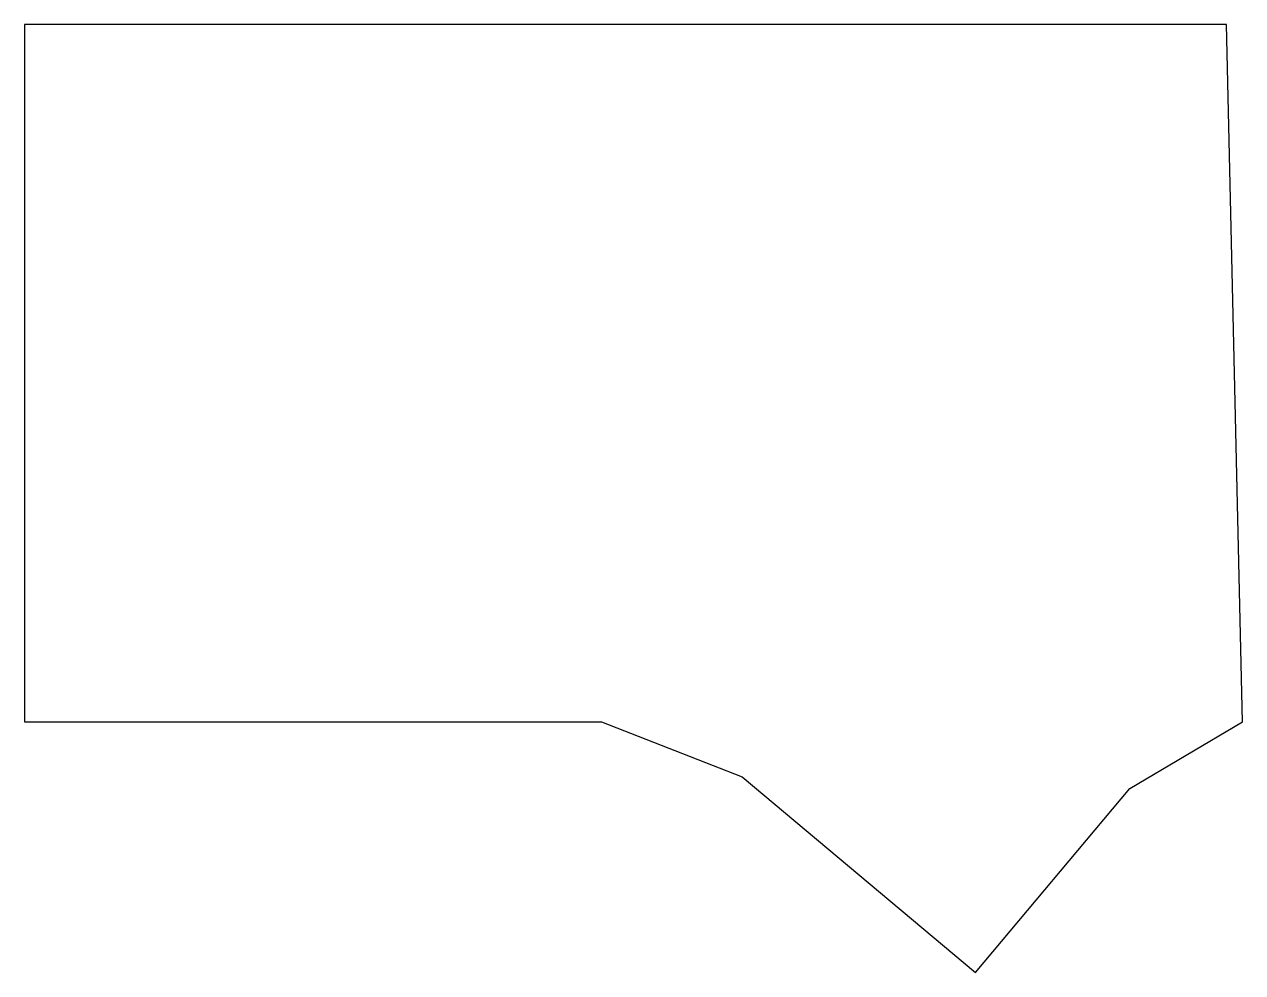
# Model space of a CAD drawing. Header units: millimetres. Extents: x 140 to 292, y -191 to -72.
import ezdxf

# ---------------------------------------------------------------- set-up
doc = ezdxf.new("R2010")
doc.units = ezdxf.units.MM

msp = doc.modelspace()

# ---------------------------------------------------------------- linework, layer by layer
for p, q in [((290, -72.5), (140, -72.5)), ((140, -72.5), (140, -159.5)), ((292, -159.5), (290, -72.5)), ((140, -159.5), (212, -159.5)), ((212, -159.5), (229.55, -166.36)), ((277.94, -167.8), (292, -159.5)), ((229.55, -166.36), (258.66, -190.78)), ((258.66, -190.78), (277.94, -167.8))]:
    msp.add_line(p, q)

doc.saveas('drawing.dxf')
